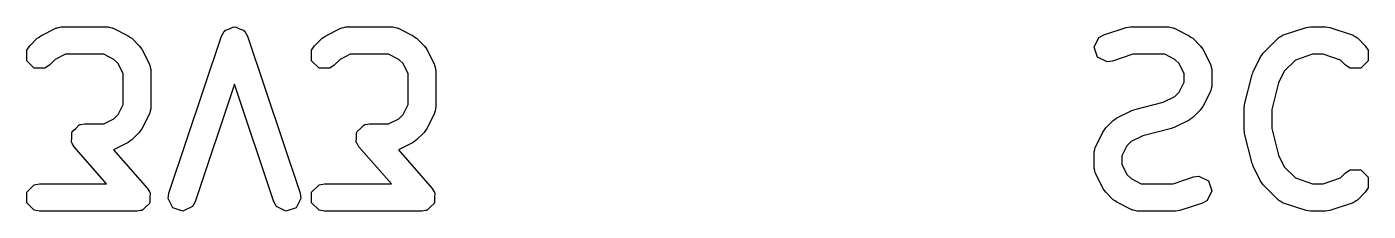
# Model space of a CAD drawing. Extents: x 110.4 to 184.6, y -131.1 to -56.8.
# Drawn here: x 128.37 to 134.43, y -78.22 to -77.38 of the extents above; entities that cross this region are included whole.
import ezdxf

# ---------------------------------------------------------------- set-up
doc = ezdxf.new("R2010")
doc.units = 0
doc.layers.add('BLACK', color=7, linetype='CONTINUOUS')

msp = doc.modelspace()

# ---------------------------------------------------------------- linework, layer by layer
at = {"layer": 'BLACK', "linetype": 'CONTINUOUS'}
for p, q in [((128.437125, -77.422615), (128.504859, -77.388748)), ((128.504859, -77.388748), (128.507878, -77.387921)), ((128.507878, -77.387921), (128.508892, -77.386908)), ((128.508892, -77.386908), (128.518711, -77.384954)), ((128.518711, -77.384954), (128.52838, -77.382307)), ((128.52838, -77.382307), (128.52974, -77.38276)), ((128.52974, -77.38276), (128.53281, -77.38215)), ((128.53281, -77.38215), (128.73601, -77.38215)), ((128.73601, -77.38215), (128.739081, -77.38276)), ((128.739081, -77.38276), (128.74044, -77.382308)), ((128.74044, -77.382308), (128.7501, -77.384953)), ((128.7501, -77.384953), (128.759928, -77.386908)), ((128.759928, -77.386908), (128.760941, -77.387921)), ((128.760941, -77.387921), (128.763961, -77.388748)), ((128.763961, -77.388748), (128.831694, -77.422615)), ((129.270793, -77.397435), (129.289582, -77.391172)), ((129.289582, -77.391172), (129.307312, -77.382307)), ((129.307312, -77.382307), (129.311744, -77.383784)), ((129.311744, -77.383784), (129.316174, -77.382308)), ((129.316174, -77.382308), (129.333892, -77.391167)), ((129.333892, -77.391167), (129.352693, -77.397434)), ((129.724058, -77.422615), (129.791792, -77.388748)), ((129.791792, -77.388748), (129.794811, -77.387921)), ((129.794811, -77.387921), (129.795825, -77.386908)), ((129.795825, -77.386908), (129.805644, -77.384954)), ((129.805644, -77.384954), (129.815313, -77.382307)), ((129.815313, -77.382307), (129.816673, -77.38276)), ((129.816673, -77.38276), (129.819743, -77.38215)), ((129.819743, -77.38215), (130.022943, -77.38215)), ((130.022943, -77.38215), (130.026014, -77.38276)), ((130.026014, -77.38276), (130.027373, -77.382308)), ((130.027373, -77.382308), (130.037033, -77.384953)), ((130.037033, -77.384953), (130.046861, -77.386908)), ((130.046861, -77.386908), (130.047874, -77.387921)), ((130.047874, -77.387921), (130.050894, -77.388748)), ((130.050894, -77.388748), (130.118627, -77.422615)), ((133.239058, -77.419224), (133.340658, -77.385357)), ((133.340658, -77.385357), (133.350596, -77.384104)), ((133.350596, -77.384104), (133.360422, -77.38215)), ((133.360422, -77.38215), (133.529756, -77.38215)), ((133.529756, -77.38215), (133.532827, -77.38276)), ((133.532827, -77.38276), (133.534186, -77.382308)), ((133.534186, -77.382308), (133.543846, -77.384953)), ((133.543846, -77.384953), (133.553674, -77.386908)), ((133.553674, -77.386908), (133.554687, -77.387921)), ((133.554687, -77.387921), (133.557707, -77.388748)), ((133.557707, -77.388748), (133.62544, -77.422615)), ((134.051858, -77.419224), (134.153458, -77.385357)), ((134.153458, -77.385357), (134.163396, -77.384104)), ((134.163396, -77.384104), (134.173222, -77.38215)), ((134.173222, -77.38215), (134.240955, -77.38215)), ((134.240955, -77.38215), (134.25078, -77.384104)), ((134.25078, -77.384104), (134.260719, -77.385357)), ((134.260719, -77.385357), (134.362319, -77.419224)), ((128.387016, -77.468189), (128.420882, -77.434323)), ((128.420882, -77.434323), (128.429207, -77.428759)), ((128.429207, -77.428759), (128.437125, -77.422615)), ((128.831694, -77.422615), (128.839604, -77.428755)), ((128.839604, -77.428755), (128.847937, -77.434322)), ((128.847937, -77.434322), (128.881803, -77.468188)), ((129.015383, -78.136086), (129.25245, -77.424885)), ((129.25245, -77.424885), (129.264528, -77.403699)), ((129.264528, -77.403699), (129.268705, -77.40161)), ((129.268705, -77.40161), (129.270793, -77.397435)), ((129.352693, -77.397434), (129.354781, -77.401611)), ((129.354781, -77.401611), (129.358958, -77.4037)), ((129.358958, -77.4037), (129.371036, -77.424886)), ((129.371036, -77.424886), (129.608102, -78.136085)), ((129.673949, -77.468189), (129.707815, -77.434323)), ((129.707815, -77.434323), (129.71614, -77.428759)), ((129.71614, -77.428759), (129.724058, -77.422615)), ((130.118627, -77.422615), (130.126537, -77.428755)), ((130.126537, -77.428755), (130.13487, -77.434322)), ((130.13487, -77.434322), (130.168736, -77.468188)), ((133.19648, -77.474086), (133.217872, -77.431302)), ((133.217872, -77.431302), (133.239058, -77.419224)), ((133.62544, -77.422615), (133.63335, -77.428755)), ((133.63335, -77.428755), (133.641683, -77.434322)), ((133.641683, -77.434322), (133.675549, -77.468188)), ((133.959695, -77.502056), (134.027428, -77.434323)), ((134.027428, -77.434323), (134.030031, -77.432583)), ((134.030031, -77.432583), (134.030672, -77.431302)), ((134.030672, -77.431302), (134.039376, -77.426339)), ((134.039376, -77.426339), (134.047705, -77.420775)), ((134.047705, -77.420775), (134.049137, -77.420775)), ((134.049137, -77.420775), (134.051858, -77.419224)), ((134.362319, -77.419224), (134.365037, -77.420774)), ((134.365037, -77.420774), (134.366471, -77.420774)), ((134.366471, -77.420774), (134.374806, -77.426342)), ((134.374806, -77.426342), (134.383505, -77.431302)), ((134.383505, -77.431302), (134.384145, -77.432582)), ((134.384145, -77.432582), (134.386749, -77.434322)), ((134.386749, -77.434322), (134.420615, -77.468188)), ((128.373468, -77.488466), (128.387016, -77.468189)), ((128.373468, -77.5363), (128.373468, -77.488466)), ((128.547565, -77.50715), (128.502097, -77.529884)), ((128.721255, -77.50715), (128.547565, -77.50715)), ((128.76672, -77.529883), (128.721255, -77.50715)), ((128.881803, -77.468188), (128.887369, -77.476518)), ((128.887369, -77.476518), (128.893512, -77.484433)), ((128.893512, -77.484433), (128.927378, -77.552166)), ((129.660401, -77.488466), (129.673949, -77.468189)), ((129.660401, -77.5363), (129.660401, -77.488466)), ((129.834498, -77.50715), (129.78903, -77.529884)), ((130.008188, -77.50715), (129.834498, -77.50715)), ((130.053653, -77.529883), (130.008188, -77.50715)), ((130.168736, -77.468188), (130.174302, -77.476518)), ((130.174302, -77.476518), (130.180445, -77.484433)), ((130.180445, -77.484433), (130.214311, -77.552166)), ((133.211607, -77.519467), (133.19648, -77.474086)), ((133.370565, -77.50715), (133.278586, -77.53781)), ((133.515001, -77.50715), (133.370565, -77.50715)), ((133.560466, -77.529883), (133.515001, -77.50715)), ((133.675549, -77.468188), (133.681115, -77.476518)), ((133.681115, -77.476518), (133.687258, -77.484433)), ((133.687258, -77.484433), (133.721124, -77.552166)), ((133.947987, -77.518299), (133.954132, -77.510381)), ((133.954132, -77.510381), (133.959695, -77.502056)), ((134.183365, -77.50715), (134.105382, -77.533144)), ((134.230812, -77.50715), (134.183365, -77.50715)), ((134.308793, -77.533144), (134.230812, -77.50715)), ((134.420615, -77.468188), (134.434164, -77.488465)), ((134.434164, -77.488465), (134.434164, -77.536299)), ((128.407293, -77.570125), (128.373468, -77.5363)), ((128.455127, -77.570125), (128.407293, -77.570125)), ((128.475404, -77.556577), (128.455127, -77.570125)), ((128.502097, -77.529884), (128.475404, -77.556577)), ((128.786244, -77.549405), (128.76672, -77.529883)), ((128.808976, -77.59487), (128.786244, -77.549405)), ((128.927378, -77.552166), (128.928204, -77.555185)), ((128.928204, -77.555185), (128.929218, -77.556199)), ((128.929218, -77.556199), (128.931172, -77.566026)), ((128.931172, -77.566026), (128.933818, -77.575687)), ((128.933818, -77.575687), (128.933365, -77.577045)), ((129.694226, -77.570125), (129.660401, -77.5363)), ((129.74206, -77.570125), (129.694226, -77.570125)), ((129.762337, -77.556577), (129.74206, -77.570125)), ((129.78903, -77.529884), (129.762337, -77.556577)), ((130.073177, -77.549405), (130.053653, -77.529883)), ((130.095909, -77.59487), (130.073177, -77.549405)), ((130.214311, -77.552166), (130.215137, -77.555185)), ((130.215137, -77.555185), (130.216151, -77.556199)), ((130.216151, -77.556199), (130.218105, -77.566026)), ((130.218105, -77.566026), (130.220751, -77.575687)), ((130.220751, -77.575687), (130.220298, -77.577045)), ((133.254391, -77.540859), (133.211607, -77.519467)), ((133.278586, -77.53781), (133.254391, -77.540859)), ((133.57999, -77.549405), (133.560466, -77.529883)), ((133.602722, -77.59487), (133.57999, -77.549405)), ((133.721124, -77.552166), (133.72195, -77.555185)), ((133.72195, -77.555185), (133.722964, -77.556199)), ((133.722964, -77.556199), (133.724918, -77.566026)), ((133.724918, -77.566026), (133.727564, -77.575687)), ((133.727564, -77.575687), (133.727111, -77.577045)), ((133.91412, -77.586032), (133.947987, -77.518299)), ((134.105382, -77.533144), (134.055255, -77.583271)), ((134.332228, -77.556577), (134.308793, -77.533144)), ((134.352505, -77.570125), (134.332228, -77.556577)), ((134.40034, -77.570125), (134.352505, -77.570125)), ((134.434164, -77.536299), (134.40034, -77.570125)), ((128.808976, -77.734695), (128.808976, -77.59487)), ((128.933365, -77.577045), (128.933976, -77.580117)), ((128.933976, -77.580117), (128.933976, -77.74945)), ((130.095909, -77.734695), (130.095909, -77.59487)), ((130.220298, -77.577045), (130.220909, -77.580117)), ((130.220909, -77.580117), (130.220909, -77.74945)), ((133.579988, -77.678562), (133.602722, -77.633095)), ((133.602722, -77.633095), (133.602722, -77.59487)), ((133.727111, -77.577045), (133.727722, -77.580117)), ((133.727722, -77.580117), (133.727722, -77.64785)), ((133.875521, -77.734291), (133.909388, -77.598825)), ((133.909388, -77.598825), (133.912311, -77.592636)), ((133.912311, -77.592636), (133.91412, -77.586032)), ((134.028991, -77.635798), (133.998655, -77.757145)), ((134.055255, -77.583271), (134.028991, -77.635798)), ((129.311742, -77.642293), (129.133969, -78.175614)), ((129.489516, -78.175614), (129.311742, -77.642293)), ((133.507939, -77.724347), (133.560467, -77.698083)), ((133.560467, -77.698083), (133.579988, -77.678562)), ((133.721124, -77.6758), (133.687258, -77.743534)), ((133.72195, -77.672781), (133.721124, -77.6758)), ((133.722964, -77.671768), (133.72195, -77.672781)), ((133.724918, -77.661944), (133.722964, -77.671768)), ((133.727565, -77.652279), (133.724918, -77.661944)), ((133.727722, -77.64785), (133.727111, -77.650918)), ((133.727111, -77.650918), (133.727565, -77.652279)), ((128.786242, -77.780162), (128.808976, -77.734695)), ((128.933819, -77.753879), (128.931172, -77.763544)), ((128.933976, -77.74945), (128.933365, -77.752518)), ((128.933365, -77.752518), (128.933819, -77.753879)), ((130.073175, -77.780162), (130.095909, -77.734695)), ((130.220752, -77.753879), (130.218105, -77.763544)), ((130.220909, -77.74945), (130.220298, -77.752518)), ((130.220298, -77.752518), (130.220752, -77.753879)), ((133.372942, -77.759472), (133.379131, -77.756549)), ((133.379131, -77.756549), (133.507939, -77.724347)), ((133.68111, -77.751455), (133.67555, -77.759777)), ((133.687258, -77.743534), (133.68111, -77.751455)), ((133.873655, -77.74945), (133.875148, -77.74194)), ((133.873655, -77.85105), (133.873655, -77.74945)), ((133.875148, -77.74194), (133.875521, -77.734291)), ((133.998655, -77.757145), (133.998655, -77.843354)), ((128.721255, -77.822417), (128.766721, -77.799683)), ((128.766721, -77.799683), (128.786242, -77.780162)), ((128.927378, -77.7774), (128.893512, -77.845134)), ((128.928204, -77.774381), (128.927378, -77.7774)), ((128.929218, -77.773368), (128.928204, -77.774381)), ((128.931172, -77.763544), (128.929218, -77.773368)), ((130.008188, -77.822417), (130.053654, -77.799683)), ((130.053654, -77.799683), (130.073175, -77.780162)), ((130.214311, -77.7774), (130.180445, -77.845134)), ((130.215137, -77.774381), (130.214311, -77.7774)), ((130.216151, -77.773368), (130.215137, -77.774381)), ((130.218105, -77.763544), (130.216151, -77.773368)), ((133.248495, -77.840723), (133.282362, -77.806856)), ((133.282362, -77.806856), (133.290687, -77.801293)), ((133.290687, -77.801293), (133.298605, -77.795148)), ((133.298605, -77.795148), (133.366338, -77.761281)), ((133.366338, -77.761281), (133.372942, -77.759472)), ((133.62544, -77.805352), (133.557707, -77.839219)), ((133.633357, -77.799206), (133.62544, -77.805352)), ((133.641683, -77.793644), (133.633357, -77.799206)), ((133.67555, -77.759777), (133.641683, -77.793644)), ((128.576668, -77.860999), (128.578239, -77.859427)), ((128.576668, -77.882995), (128.576668, -77.860999)), ((128.578239, -77.859427), (128.578387, -77.857212)), ((128.578387, -77.857212), (128.594931, -77.842736)), ((128.594931, -77.842736), (128.610492, -77.827175)), ((128.610492, -77.827175), (128.613369, -77.826602)), ((128.613369, -77.826602), (128.614387, -77.825712)), ((128.614387, -77.825712), (128.616978, -77.825884)), ((128.616978, -77.825884), (128.63441, -77.822417)), ((128.63441, -77.822417), (128.721255, -77.822417)), ((128.881804, -77.861377), (128.847937, -77.895244)), ((128.887364, -77.853055), (128.881804, -77.861377)), ((128.893512, -77.845134), (128.887364, -77.853055)), ((129.863601, -77.860999), (129.865172, -77.859427)), ((129.863601, -77.882995), (129.863601, -77.860999)), ((129.865172, -77.859427), (129.86532, -77.857212)), ((129.86532, -77.857212), (129.881864, -77.842736)), ((129.881864, -77.842736), (129.897425, -77.827175)), ((129.897425, -77.827175), (129.900302, -77.826602)), ((129.900302, -77.826602), (129.90132, -77.825712)), ((129.90132, -77.825712), (129.903911, -77.825884)), ((129.903911, -77.825884), (129.921343, -77.822417)), ((129.921343, -77.822417), (130.008188, -77.822417)), ((130.168737, -77.861377), (130.13487, -77.895244)), ((130.174297, -77.853055), (130.168737, -77.861377)), ((130.180445, -77.845134), (130.174297, -77.853055)), ((133.20292, -77.924699), (133.236787, -77.856966)), ((133.236787, -77.856966), (133.242932, -77.849048)), ((133.242932, -77.849048), (133.248495, -77.840723)), ((133.416105, -77.876152), (133.363577, -77.902416)), ((133.544914, -77.843951), (133.416105, -77.876152)), ((133.551102, -77.841027), (133.544914, -77.843951)), ((133.557707, -77.839219), (133.551102, -77.841027)), ((133.875148, -77.858559), (133.873655, -77.85105)), ((133.875521, -77.866209), (133.875148, -77.858559)), ((133.909388, -78.001675), (133.875521, -77.866209)), ((133.998655, -77.843354), (134.028991, -77.964701)), ((128.575205, -77.90494), (128.576668, -77.882995)), ((128.576668, -77.90748), (128.575205, -77.90494)), ((128.576668, -77.908835), (128.576668, -77.90748)), ((128.578506, -77.910673), (128.576668, -77.908835)), ((128.587374, -77.926074), (128.578506, -77.910673)), ((128.73374, -78.09335), (128.587374, -77.926074)), ((128.831694, -77.906952), (128.765638, -77.93998)), ((128.765638, -77.93998), (128.918512, -78.114694)), ((128.839611, -77.900806), (128.831694, -77.906952)), ((128.847937, -77.895244), (128.839611, -77.900806)), ((129.862138, -77.90494), (129.863601, -77.882995)), ((129.863601, -77.90748), (129.862138, -77.90494)), ((129.863601, -77.908835), (129.863601, -77.90748)), ((129.865439, -77.910673), (129.863601, -77.908835)), ((129.874307, -77.926074), (129.865439, -77.910673)), ((130.020673, -78.09335), (129.874307, -77.926074)), ((130.118627, -77.906952), (130.052571, -77.93998)), ((130.052571, -77.93998), (130.205445, -78.114694)), ((130.126544, -77.900806), (130.118627, -77.906952)), ((130.13487, -77.895244), (130.126544, -77.900806)), ((133.19648, -77.94822), (133.199125, -77.938559)), ((133.199125, -77.938559), (133.20108, -77.928732)), ((133.20108, -77.928732), (133.202093, -77.927718)), ((133.202093, -77.927718), (133.20292, -77.924699)), ((133.344055, -77.921938), (133.321322, -77.967405)), ((133.363577, -77.902416), (133.344055, -77.921938)), ((133.196322, -77.95265), (133.196932, -77.949578)), ((133.196322, -78.020383), (133.196322, -77.95265)), ((133.196932, -77.949578), (133.19648, -77.94822)), ((133.321322, -77.967405), (133.321322, -78.005628)), ((134.028991, -77.964701), (134.055255, -78.017228)), ((133.196932, -78.023454), (133.196322, -78.020383)), ((133.19648, -78.024813), (133.196932, -78.023454)), ((133.199125, -78.034473), (133.19648, -78.024813)), ((133.20108, -78.044301), (133.199125, -78.034473)), ((133.202093, -78.045314), (133.20108, -78.044301)), ((133.20292, -78.048334), (133.202093, -78.045314)), ((133.236787, -78.116068), (133.20292, -78.048334)), ((133.321322, -78.005628), (133.344055, -78.051094)), ((133.344055, -78.051094), (133.363577, -78.070616)), ((133.645458, -78.06269), (133.669653, -78.059641)), ((133.669653, -78.059641), (133.712437, -78.081033)), ((133.912311, -78.007863), (133.909388, -78.001675)), ((133.91412, -78.014468), (133.912311, -78.007863)), ((133.947987, -78.082201), (133.91412, -78.014468)), ((134.055255, -78.017228), (134.105382, -78.067355)), ((134.308793, -78.067355), (134.332228, -78.043923)), ((134.332228, -78.043923), (134.352505, -78.030375)), ((134.352505, -78.030375), (134.40034, -78.030375)), ((134.40034, -78.030375), (134.434164, -78.064201)), ((128.373468, -78.131932), (128.407292, -78.098108)), ((128.407292, -78.098108), (128.43121, -78.09335)), ((128.43121, -78.09335), (128.73374, -78.09335)), ((128.918512, -78.114694), (128.927379, -78.130093)), ((129.660401, -78.131932), (129.694225, -78.098108)), ((129.694225, -78.098108), (129.718143, -78.09335)), ((129.718143, -78.09335), (130.020673, -78.09335)), ((130.205445, -78.114694), (130.214312, -78.130093)), ((133.24293, -78.123983), (133.236787, -78.116068)), ((133.363577, -78.070616), (133.409044, -78.09335)), ((133.409044, -78.09335), (133.553479, -78.09335)), ((133.553479, -78.09335), (133.645458, -78.06269)), ((133.712437, -78.081033), (133.727565, -78.126414)), ((133.954132, -78.090118), (133.947987, -78.082201)), ((133.959695, -78.098444), (133.954132, -78.090118)), ((134.027428, -78.166177), (133.959695, -78.098444)), ((134.105382, -78.067355), (134.183365, -78.09335)), ((134.183365, -78.09335), (134.230812, -78.09335)), ((134.230812, -78.09335), (134.308793, -78.067355)), ((134.434164, -78.112035), (134.420615, -78.132312)), ((134.434164, -78.064201), (134.434164, -78.112035)), ((128.373468, -78.179768), (128.373468, -78.131932)), ((128.407292, -78.213592), (128.373468, -78.179768)), ((128.927379, -78.130093), (128.929218, -78.131932)), ((128.927647, -78.181338), (128.9275, -78.183555)), ((128.929218, -78.179768), (128.927647, -78.181338)), ((128.929218, -78.131932), (128.929218, -78.133286)), ((128.929218, -78.133286), (128.930681, -78.135827)), ((128.930681, -78.135827), (128.929218, -78.157777)), ((128.929218, -78.157777), (128.929218, -78.179768)), ((129.012334, -78.160281), (129.015383, -78.136086)), ((129.033726, -78.203065), (129.012334, -78.160281)), ((129.133969, -78.175614), (129.121891, -78.1968)), ((129.501593, -78.1968), (129.489516, -78.175614)), ((129.611151, -78.160281), (129.589759, -78.203065)), ((129.608102, -78.136085), (129.611151, -78.160281)), ((129.660401, -78.179768), (129.660401, -78.131932)), ((129.694225, -78.213592), (129.660401, -78.179768)), ((130.214312, -78.130093), (130.216151, -78.131932)), ((130.21458, -78.181338), (130.214433, -78.183555)), ((130.216151, -78.179768), (130.21458, -78.181338)), ((130.216151, -78.131932), (130.216151, -78.133286)), ((130.216151, -78.133286), (130.217614, -78.135827)), ((130.217614, -78.135827), (130.216151, -78.157777)), ((130.216151, -78.157777), (130.216151, -78.179768)), ((133.248495, -78.132312), (133.24293, -78.123983)), ((133.282362, -78.166177), (133.248495, -78.132312)), ((133.290687, -78.171739), (133.282362, -78.166177)), ((133.298605, -78.177885), (133.290687, -78.171739)), ((133.366338, -78.211752), (133.298605, -78.177885)), ((133.684986, -78.181276), (133.583386, -78.215143)), ((133.706172, -78.169198), (133.684986, -78.181276)), ((133.727565, -78.126414), (133.706172, -78.169198)), ((134.030031, -78.167916), (134.027428, -78.166177)), ((134.030672, -78.169198), (134.030031, -78.167916)), ((134.039376, -78.17416), (134.030672, -78.169198)), ((134.047705, -78.179725), (134.039376, -78.17416)), ((134.049137, -78.179725), (134.047705, -78.179725)), ((134.051858, -78.181276), (134.049137, -78.179725)), ((134.153458, -78.215143), (134.051858, -78.181276)), ((134.362319, -78.181276), (134.260719, -78.215143)), ((134.365037, -78.179725), (134.362319, -78.181276)), ((134.366471, -78.179726), (134.365037, -78.179725)), ((134.374806, -78.174157), (134.366471, -78.179726)), ((134.383505, -78.169198), (134.374806, -78.174157)), ((134.384145, -78.167917), (134.383505, -78.169198)), ((134.386749, -78.166178), (134.384145, -78.167917)), ((134.420615, -78.132312), (134.386749, -78.166178)), ((128.43121, -78.21835), (128.407292, -78.213592)), ((128.871476, -78.21835), (128.43121, -78.21835)), ((128.888907, -78.214882), (128.871476, -78.21835)), ((128.891499, -78.215055), (128.888907, -78.214882)), ((128.892516, -78.214164), (128.891499, -78.215055)), ((128.895394, -78.213592), (128.892516, -78.214164)), ((128.910951, -78.198034), (128.895394, -78.213592)), ((128.9275, -78.183555), (128.910951, -78.198034)), ((129.079107, -78.218192), (129.033726, -78.203065)), ((129.121891, -78.1968), (129.079107, -78.218192)), ((129.544378, -78.218192), (129.501593, -78.1968)), ((129.589759, -78.203065), (129.544378, -78.218192)), ((129.718143, -78.21835), (129.694225, -78.213592)), ((130.158409, -78.21835), (129.718143, -78.21835)), ((130.17584, -78.214882), (130.158409, -78.21835)), ((130.178432, -78.215055), (130.17584, -78.214882)), ((130.179449, -78.214164), (130.178432, -78.215055)), ((130.182327, -78.213592), (130.179449, -78.214164)), ((130.197884, -78.198034), (130.182327, -78.213592)), ((130.214433, -78.183555), (130.197884, -78.198034)), ((133.369357, -78.212578), (133.366338, -78.211752)), ((133.370371, -78.213592), (133.369357, -78.212578)), ((133.380198, -78.215546), (133.370371, -78.213592)), ((133.389859, -78.218192), (133.380198, -78.215546)), ((133.391217, -78.217739), (133.389859, -78.218192)), ((133.394289, -78.21835), (133.391217, -78.217739)), ((133.563622, -78.21835), (133.394289, -78.21835)), ((133.573447, -78.216395), (133.563622, -78.21835)), ((133.583386, -78.215143), (133.573447, -78.216395)), ((134.163396, -78.216395), (134.153458, -78.215143)), ((134.173222, -78.21835), (134.163396, -78.216395)), ((134.240955, -78.21835), (134.173222, -78.21835)), ((134.25078, -78.216395), (134.240955, -78.21835)), ((134.260719, -78.215143), (134.25078, -78.216395))]:
    msp.add_line(p, q, dxfattribs=at)

doc.saveas('drawing.dxf')
